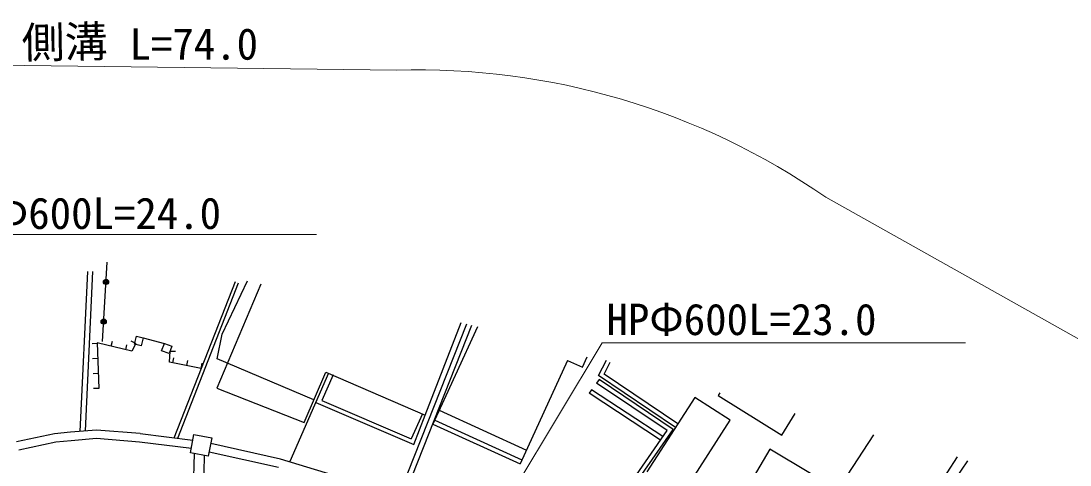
# Model space of a CAD drawing. Units: millimetres, scale not verified. Extents: x 40000 to 680000, y 20000 to 380000.
# Drawn here: x 491787 to 552853, y 309390 to 335256 of the extents above; entities that cross this region are included whole.
import ezdxf
from ezdxf.enums import TextEntityAlignment as Align

# ---------------------------------------------------------------- set-up
doc = ezdxf.new("R2010")
doc.units = ezdxf.units.MM
doc.header["$LTSCALE"] = 1000
doc.layers.add('M-BGD', color=7, linetype='Continuous', lineweight=25)
doc.layers.add('M-STR-HTXT', color=7, linetype='Continuous', lineweight=13)
doc.styles.add('ＭＳ ゴシック', font='')
doc.styles.get('ＭＳ ゴシック').set_extended_font_data('MS Gothic')

msp = doc.modelspace()

# ---------------------------------------------------------------- linework, layer by layer
at = {"layer": 'M-BGD'}
for p, q in [((496534, 316588), (496806, 321211)), ((495238, 311348), (495671, 320671)), ((495539, 311374), (495970, 320657)), ((500711, 310977), (504271, 320079)), ((500915, 310952), (504458, 320006)), ((503493, 317015), (504980, 320112)), ((505757, 319916), (503191, 313865)), ((513783, 307607), (517740, 317613)), ((515320, 312302), (517416, 317701)), ((503199, 315584), (503493, 317015)), ((514062, 307497), (518031, 317533)), ((518361, 317443), (515766, 311778)), ((496228, 316465), (495929, 316455)), ((498241, 316016), (496227, 316504)), ((496227, 316504), (496317, 313849)), ((497037, 316308), (497108, 316599)), ((497885, 316102), (497956, 316393)), ((498476, 316465), (498210, 316604)), ((498476, 316465), (498241, 316016)), ((498387, 316432), (498511, 316894)), ((498775, 316328), (498387, 316432)), ((498511, 316894), (498899, 316791)), ((498899, 316791), (498775, 316328)), ((498899, 316791), (500134, 316474)), ((499973, 316039), (500134, 316474)), ((500134, 316474), (500571, 316312)), ((500410, 315877), (499973, 316039)), ((500571, 316312), (500410, 315877)), ((500441, 315386), (500476, 316031)), ((500476, 316031), (500776, 316015)), ((496258, 315593), (495958, 315583)), ((502267, 315020), (500441, 315386)), ((500627, 315348), (500686, 315643)), ((501447, 315184), (501506, 315479)), ((502267, 315020), (502326, 315315)), ((508836, 313180), (503199, 315584)), ((523600, 315484), (520838, 309455)), ((523600, 315484), (524471, 315086)), ((524471, 315086), (524751, 315696)), ((525404, 314607), (525868, 315496)), ((525728, 314689), (526089, 315381)), ((496287, 314721), (495987, 314711)), ((509694, 314732), (507428, 309596)), ((508274, 311863), (509528, 314803)), ((509956, 314636), (509305, 313146)), ((509528, 314803), (515320, 312302)), ((529879, 311573), (525404, 314607)), ((530014, 311784), (525728, 314689)), ((525435, 314372), (525295, 314164)), ((529400, 311393), (525295, 314164)), ((529750, 311458), (525435, 314372)), ((496317, 313849), (496017, 313839)), ((503191, 313865), (508274, 311863)), ((525005, 313776), (524868, 313568)), ((529014, 310838), (524868, 313568)), ((529157, 311043), (525005, 313776)), ((531004, 313323), (528223, 308998)), ((533069, 311995), (531004, 313323)), ((532471, 313586), (532379, 313438)), ((532379, 313438), (536078, 311129)), ((508948, 313041), (514651, 310593)), ((509305, 313146), (514501, 310914)), ((515152, 312375), (514501, 310914)), ((514651, 310593), (515320, 312302)), ((516137, 312588), (521209, 310265)), ((536078, 311129), (536862, 312386)), ((515766, 311778), (520838, 309455)), ((515872, 312010), (520944, 309687)), ((525271, 305017), (529750, 311458)), ((530288, 307670), (533069, 311995)), ((493739, 311212), (491534, 310748)), ((494669, 311299), (493739, 311212)), ((496181, 311429), (494669, 311299)), ((496182, 310927), (494713, 310801)), ((498733, 311220), (496181, 311429)), ((498682, 310723), (496182, 310927)), ((498733, 311220), (501798, 310843)), ((501659, 310097), (501858, 311164)), ((501858, 311164), (502892, 310971)), ((502892, 310971), (502693, 309904)), ((525066, 305159), (529400, 311393)), ((539894, 308803), (541424, 311139)), ((493814, 310717), (491655, 310263)), ((494713, 310801), (493814, 310717)), ((501706, 310351), (498682, 310723)), ((506902, 309730), (502829, 310637)), ((535385, 310310), (529850, 301051)), ((537737, 308904), (535385, 310310)), ((501207, 284675), (501879, 310056)), ((502693, 309904), (501659, 310097)), ((501806, 284610), (502476, 309945)), ((506776, 309246), (502737, 310145)), ((512787, 307953), (506902, 309730)), ((538006, 297178), (546312, 309865)), ((546882, 309638), (540393, 300067))]:
    msp.add_line(p, q, dxfattribs=at)
for centre, radius in [((496738, 320055), 150), ((496738, 320055), 90), ((496738, 320055), 30), ((496602, 317744), 150), ((496602, 317744), 90), ((496602, 317744), 30)]:
    msp.add_circle(centre, radius, dxfattribs=at)
at = {"layer": 'M-STR-HTXT'}
for p, q in [((513663, 332384), (470915, 332930)), ((538630, 324985), (562264, 311712)), ((487513, 322811), (508982, 322811)), ((519519, 306353), (525627, 316507)), ((525627, 316507), (546773, 316507))]:
    msp.add_line(p, q, dxfattribs=at)
msp.add_arc((514980, 291004), 41400, 55.16162, 91.82187, dxfattribs=at)

# ---------------------------------------------------------------- texts
at = {"layer": 'M-STR-HTXT', "style": 'ＭＳ ゴシック'}
msp.add_text('側溝', height=1833, rotation=1, dxfattribs=at).set_placement((491853, 332526), align=Align.BOTTOM_LEFT)
for s, p in [('L=74.0', (498106, 332451)), ('HPΦ600L=24.0', (487715, 322591)), ('HPΦ600L=23.0', (525870, 316409))]:
    msp.add_text(s, height=1833, dxfattribs=at).set_placement(p, align=Align.BOTTOM_LEFT)

doc.saveas('drawing.dxf')
